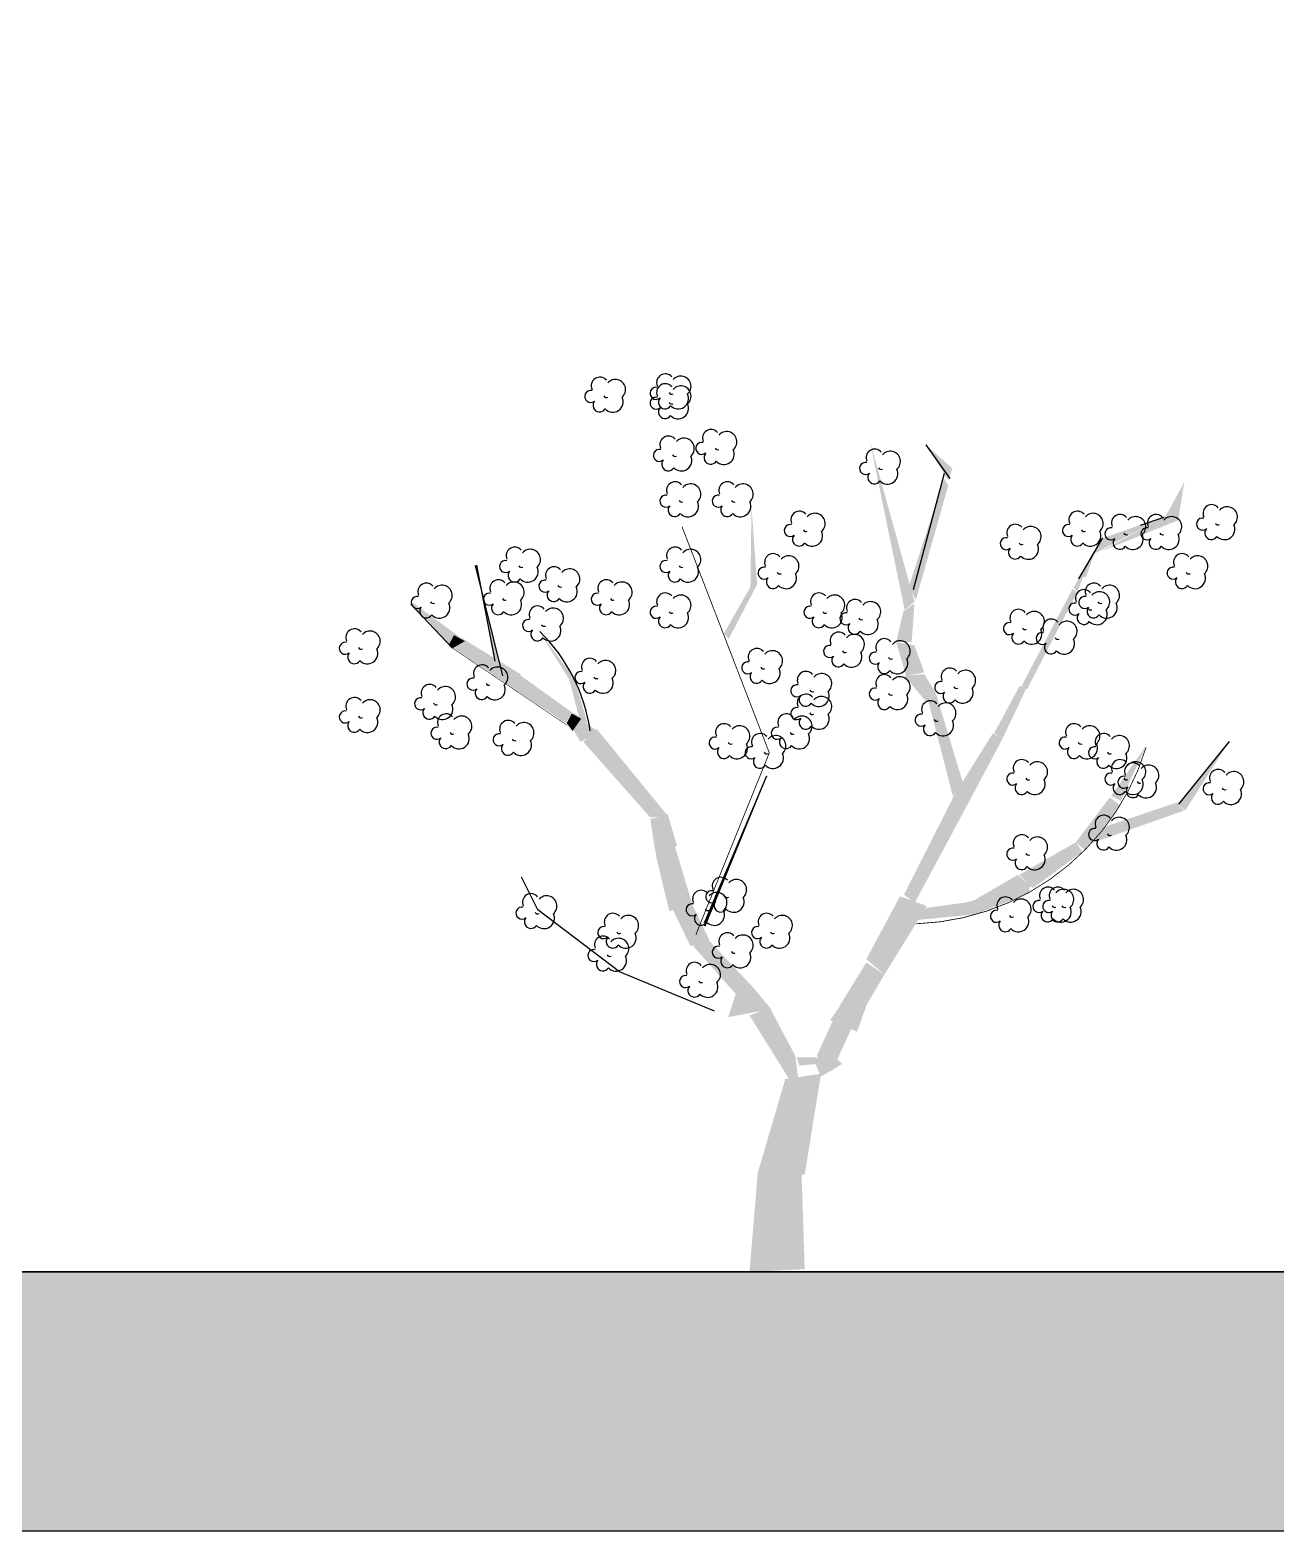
# Model space of a CAD drawing. Header units: millimetres. Extents: x 87938 to 265635, y 330093 to 434310.
# Drawn here: x 141173 to 153601, y 330093 to 345064 of the extents above; entities that cross this region are included whole.
import ezdxf

# ---------------------------------------------------------------- set-up
doc = ezdxf.new("R2010")
doc.units = ezdxf.units.MM
doc.layers.add('www.cad-blocks.net', color=7, linetype='Continuous')
doc.styles.get("Standard").update_dxf_attribs({"font": 'arial.ttf'})

# ---------------------------------------------------------------- blocks, each defined once
blk = doc.blocks.new('A$C68AA6D21')
for p, q in [((5848, 8250), (6086, 7913)), ((6030, 7963), (5721, 6803)), ((7988, 7447), (8226, 7529)), ((7373, 6914), (7612, 7323)), ((1630, 5946), (1355, 7046)), ((1367, 7048), (1549, 6091)), ((1126, 6221), (713, 6661)), ((8875, 5291), (8368, 4666))]:
    blk.add_line(p, q)
for points, const_width in [([(3554, 3362), (4287, 5177), (3417, 7431)], 8), ([(2271, 5452), (1126, 6221)], 4.8)]:
    blk.add_lwpolyline(points, dxfattribs=dict(const_width=const_width))
at = {"const_width": 8}
blk.add_lwpolyline([(5754, 3472, 0.320518), (8045, 5231, 0.320518)], format="xyb", dxfattribs=at)
at = {"linetype": 'Continuous'}
blk.add_lwpolyline([(3641, 3449, 20.8, 0, 0), (4294, 5014, 0, 0, 0)], format="xyseb", dxfattribs=at)
for points in [[(3641, 3481), (4261, 4949)], [(3739, 2601), (2793, 2992), (1977, 3612), (1814, 3938)]]:
    blk.add_lwpolyline(points, dxfattribs=at)
for centre, radius, start, end in [((2597, 8838), 85.8, 40.162, 204.7365), ((2752, 8800), 102, 311.2591, 138.7893), ((3249, 8871), 85.8, 40.162, 204.7365), ((3249, 8773), 85.8, 40.162, 204.7365), ((3404, 8833), 102, 311.2591, 138.7893), ((3404, 8735), 102, 311.2591, 138.7893), ((2506, 8731), 60.1, 77.4632, 310.6321), ((2594, 8642), 65.4, 138.7806, 327.5261), ((2662, 8750), 29.2, 206.6039, 296.5553), ((2725, 8678), 104, 223.4114, 25.9336), ((3158, 8763), 60.1, 77.4632, 310.6321), ((3158, 8665), 60.1, 77.4632, 310.6321), ((3247, 8674), 65.4, 138.7806, 327.5261), ((3315, 8783), 29.2, 206.6039, 296.5553), ((3378, 8711), 104, 223.4114, 25.9336), ((3247, 8577), 65.4, 138.7806, 327.5261), ((3315, 8685), 29.2, 206.6039, 296.5553), ((3378, 8613), 104, 223.4114, 25.9336), ((3706, 8317), 85.8, 40.162, 204.7365), ((3282, 8251), 85.8, 40.162, 204.7365), ((3437, 8214), 102, 311.2591, 138.7893), ((3613, 8214), 60.1, 77.4632, 310.6321), ((3861, 8279), 102, 311.2591, 138.7893), ((3191, 8144), 60.1, 77.4632, 310.6321), ((3279, 8055), 65.4, 138.7806, 327.5261), ((3347, 8163), 29.2, 206.6039, 296.5553), ((3410, 8092), 104, 223.4114, 25.9336), ((3703, 8120), 65.4, 138.7806, 327.5261), ((3772, 8229), 29.2, 206.6039, 296.5553), ((3834, 8157), 104, 223.4114, 25.9336), ((5338, 8121), 85.8, 40.162, 204.7365), ((5493, 8083), 102, 311.2591, 138.7893), ((5247, 8013), 60.1, 77.4632, 310.6321), ((5335, 7925), 65.4, 138.7806, 327.5261), ((5403, 8033), 29.2, 206.6039, 296.5553), ((5466, 7961), 104, 223.4114, 25.9336), ((3347, 7795), 85.8, 40.162, 204.7365), ((3502, 7757), 102, 311.2591, 138.7893), ((3869, 7795), 85.8, 40.162, 204.7365), ((4024, 7757), 102, 311.2591, 138.7893), ((3256, 7687), 60.1, 77.4632, 310.6321), ((3344, 7599), 65.4, 138.7806, 327.5261), ((3413, 7707), 29.2, 206.6039, 296.5553), ((3476, 7635), 104, 223.4114, 25.9336), ((3778, 7687), 60.1, 77.4632, 310.6321), ((3867, 7599), 65.4, 138.7806, 327.5261), ((3935, 7707), 29.2, 206.6039, 296.5553), ((3998, 7635), 104, 223.4114, 25.9336), ((8699, 7567), 85.8, 40.162, 204.7365), ((4587, 7501), 85.8, 40.162, 204.7365), ((4742, 7464), 102, 311.2591, 138.7893), ((7361, 7501), 85.8, 40.162, 204.7365), ((7516, 7464), 102, 311.2591, 138.7893), ((7785, 7469), 85.8, 40.162, 204.7365), ((7940, 7431), 102, 311.2591, 138.7893), ((8144, 7469), 85.8, 40.162, 204.7365), ((8299, 7431), 102, 311.2591, 138.7893), ((8608, 7459), 60.1, 77.4632, 310.6321), ((8854, 7529), 102, 311.2591, 138.7893), ((4496, 7394), 60.1, 77.4632, 310.6321), ((4584, 7305), 65.4, 138.7806, 327.5261), ((4653, 7413), 29.2, 206.6039, 296.5553), ((4715, 7342), 104, 223.4114, 25.9336), ((6741, 7371), 85.8, 40.162, 204.7365), ((6896, 7333), 102, 311.2591, 138.7893), ((7270, 7394), 60.1, 77.4632, 310.6321), ((7358, 7305), 65.4, 138.7806, 327.5261), ((7426, 7413), 29.2, 206.6039, 296.5553), ((7489, 7342), 104, 223.4114, 25.9336), ((7694, 7361), 60.1, 77.4632, 310.6321), ((7850, 7381), 29.2, 206.6039, 296.5553), ((7913, 7309), 104, 223.4114, 25.9336), ((8053, 7361), 60.1, 77.4632, 310.6321), ((8209, 7381), 29.2, 206.6039, 296.5553), ((8272, 7309), 104, 223.4114, 25.9336), ((8696, 7370), 65.4, 138.7806, 327.5261), ((8764, 7479), 29.2, 206.6039, 296.5553), ((8827, 7407), 104, 223.4114, 25.9336), ((1748, 7143), 85.8, 40.162, 204.7365), ((1903, 7105), 102, 311.2591, 138.7893), ((3347, 7143), 85.8, 40.162, 204.7365), ((3502, 7105), 102, 311.2591, 138.7893), ((6650, 7263), 60.1, 77.4632, 310.6321), ((6738, 7175), 65.4, 138.7806, 327.5261), ((6806, 7283), 29.2, 206.6039, 296.5553), ((6869, 7211), 104, 223.4114, 25.9336), ((7782, 7272), 65.4, 138.7806, 327.5261), ((8141, 7272), 65.4, 138.7806, 327.5261), ((1657, 7035), 60.1, 77.4632, 310.6321), ((1814, 7055), 29.2, 206.6039, 296.5553), ((3256, 7035), 60.1, 77.4632, 310.6321), ((3413, 7055), 29.2, 206.6039, 296.5553), ((4326, 7078), 85.8, 40.162, 204.7365), ((4481, 7040), 102, 311.2591, 138.7893), ((8405, 7078), 85.8, 40.162, 204.7365), ((8560, 7040), 102, 311.2591, 138.7893), ((1585, 6817), 85.8, 40.162, 204.7365), ((1746, 6946), 65.4, 138.7806, 327.5261), ((1877, 6983), 104, 223.4114, 25.9336), ((2049, 6840), 60.1, 77.4632, 310.6321), ((2140, 6947), 85.8, 40.162, 204.7365), ((2295, 6910), 102, 311.2591, 138.7893), ((2662, 6817), 85.8, 40.162, 204.7365), ((3344, 6946), 65.4, 138.7806, 327.5261), ((3476, 6983), 104, 223.4114, 25.9336), ((4235, 6970), 60.1, 77.4632, 310.6321), ((4323, 6881), 65.4, 138.7806, 327.5261), ((4392, 6990), 29.2, 206.6039, 296.5553), ((4454, 6918), 104, 223.4114, 25.9336), ((8314, 6970), 60.1, 77.4632, 310.6321), ((8402, 6881), 65.4, 138.7806, 327.5261), ((8470, 6990), 29.2, 206.6039, 296.5553), ((8533, 6918), 104, 223.4114, 25.9336), ((867, 6784), 85.8, 40.162, 204.7365), ((1022, 6747), 102, 311.2591, 138.7893), ((1494, 6709), 60.1, 77.4632, 310.6321), ((1740, 6779), 102, 311.2591, 138.7893), ((2137, 6751), 65.4, 138.7806, 327.5261), ((2205, 6859), 29.2, 206.6039, 296.5553), ((2268, 6787), 104, 223.4114, 25.9336), ((2571, 6709), 60.1, 77.4632, 310.6321), ((2817, 6779), 102, 311.2591, 138.7893), ((3249, 6686), 85.8, 40.162, 204.7365), ((3404, 6649), 102, 311.2591, 138.7893), ((4783, 6686), 85.8, 40.162, 204.7365), ((4938, 6649), 102, 311.2591, 138.7893), ((7426, 6719), 85.8, 40.162, 204.7365), ((7524, 6784), 85.8, 40.162, 204.7365), ((7581, 6681), 102, 311.2591, 138.7893), ((7679, 6747), 102, 311.2591, 138.7893), ((776, 6677), 60.1, 77.4632, 310.6321), ((865, 6588), 65.4, 138.7806, 327.5261), ((933, 6696), 29.2, 206.6039, 296.5553), ((996, 6624), 104, 223.4114, 25.9336), ((1582, 6620), 65.4, 138.7806, 327.5261), ((1651, 6729), 29.2, 206.6039, 296.5553), ((1713, 6657), 104, 223.4114, 25.9336), ((1977, 6556), 85.8, 40.162, 204.7365), ((2132, 6518), 102, 311.2591, 138.7893), ((2659, 6620), 65.4, 138.7806, 327.5261), ((2728, 6729), 29.2, 206.6039, 296.5553), ((2790, 6657), 104, 223.4114, 25.9336), ((3158, 6579), 60.1, 77.4632, 310.6321), ((4692, 6579), 60.1, 77.4632, 310.6321), ((5142, 6621), 85.8, 40.162, 204.7365), ((5297, 6583), 102, 311.2591, 138.7893), ((6773, 6523), 85.8, 40.162, 204.7365), ((6929, 6486), 102, 311.2591, 138.7893), ((7335, 6611), 60.1, 77.4632, 310.6321), ((7433, 6677), 60.1, 77.4632, 310.6321), ((7521, 6588), 65.4, 138.7806, 327.5261), ((7492, 6631), 29.2, 206.6039, 296.5553), ((7554, 6559), 104, 223.4114, 25.9336), ((7589, 6696), 29.2, 206.6039, 296.5553), ((7652, 6624), 104, 223.4114, 25.9336), ((1886, 6448), 60.1, 77.4632, 310.6321), ((2042, 6468), 29.2, 206.6039, 296.5553), ((2105, 6396), 104, 223.4114, 25.9336), ((3247, 6490), 65.4, 138.7806, 327.5261), ((3315, 6598), 29.2, 206.6039, 296.5553), ((3378, 6527), 104, 223.4114, 25.9336), ((4780, 6490), 65.4, 138.7806, 327.5261), ((4848, 6598), 29.2, 206.6039, 296.5553), ((4911, 6527), 104, 223.4114, 25.9336), ((5051, 6514), 60.1, 77.4632, 310.6321), ((5139, 6425), 65.4, 138.7806, 327.5261), ((5207, 6533), 29.2, 206.6039, 296.5553), ((5270, 6461), 104, 223.4114, 25.9336), ((6682, 6416), 60.1, 77.4632, 310.6321), ((7100, 6426), 85.8, 40.162, 204.7365), ((7255, 6388), 102, 311.2591, 138.7893), ((7423, 6523), 65.4, 138.7806, 327.5261), ((149, 6328), 85.8, 40.162, 204.7365), ((305, 6290), 102, 311.2591, 138.7893), ((1974, 6360), 65.4, 138.7806, 327.5261), ((4979, 6295), 85.8, 40.162, 204.7365), ((5134, 6257), 102, 311.2591, 138.7893), ((5435, 6230), 85.8, 40.162, 204.7365), ((5591, 6192), 102, 311.2591, 138.7893), ((6771, 6327), 65.4, 138.7806, 327.5261), ((6839, 6435), 29.2, 206.6039, 296.5553), ((6902, 6364), 104, 223.4114, 25.9336), ((7009, 6318), 60.1, 77.4632, 310.6321), ((7165, 6338), 29.2, 206.6039, 296.5553), ((7228, 6266), 104, 223.4114, 25.9336), ((58, 6220), 60.1, 77.4632, 310.6321), ((147, 6131), 65.4, 138.7806, 327.5261), ((215, 6240), 29.2, 206.6039, 296.5553), ((278, 6168), 104, 223.4114, 25.9336), ((4163, 6132), 85.8, 40.162, 204.7365), ((4318, 6094), 102, 311.2591, 138.7893), ((4888, 6188), 60.1, 77.4632, 310.6321), ((4976, 6099), 65.4, 138.7806, 327.5261), ((5044, 6207), 29.2, 206.6039, 296.5553), ((5107, 6135), 104, 223.4114, 25.9336), ((5344, 6122), 60.1, 77.4632, 310.6321), ((7097, 6229), 65.4, 138.7806, 327.5261), ((1422, 5969), 85.8, 40.162, 204.7365), ((1577, 5931), 102, 311.2591, 138.7893), ((2499, 6034), 85.8, 40.162, 204.7365), ((2654, 5997), 102, 311.2591, 138.7893), ((4072, 6025), 60.1, 77.4632, 310.6321), ((4229, 6044), 29.2, 206.6039, 296.5553), ((4291, 5972), 104, 223.4114, 25.9336), ((4652, 5904), 85.8, 40.162, 204.7365), ((5433, 6034), 65.4, 138.7806, 327.5261), ((5501, 6142), 29.2, 206.6039, 296.5553), ((5564, 6070), 104, 223.4114, 25.9336), ((6088, 5937), 85.8, 40.162, 204.7365), ((6243, 5899), 102, 311.2591, 138.7893), ((900, 5774), 85.8, 40.162, 204.7365), ((1331, 5862), 60.1, 77.4632, 310.6321), ((1488, 5881), 29.2, 206.6039, 296.5553), ((1550, 5809), 104, 223.4114, 25.9336), ((2408, 5927), 60.1, 77.4632, 310.6321), ((2496, 5838), 65.4, 138.7806, 327.5261), ((2564, 5946), 29.2, 206.6039, 296.5553), ((2627, 5875), 104, 223.4114, 25.9336), ((4160, 5936), 65.4, 138.7806, 327.5261), ((4561, 5796), 60.1, 77.4632, 310.6321), ((4808, 5866), 102, 311.2591, 138.7893), ((5435, 5871), 85.8, 40.162, 204.7365), ((5591, 5834), 102, 311.2591, 138.7893), ((5997, 5829), 60.1, 77.4632, 310.6321), ((149, 5643), 85.8, 40.162, 204.7365), ((305, 5605), 102, 311.2591, 138.7893), ((809, 5666), 60.1, 77.4632, 310.6321), ((1055, 5736), 102, 311.2591, 138.7893), ((1419, 5773), 65.4, 138.7806, 327.5261), ((4652, 5676), 85.8, 40.162, 204.7365), ((4650, 5708), 65.4, 138.7806, 327.5261), ((4718, 5816), 29.2, 206.6039, 296.5553), ((4781, 5744), 104, 223.4114, 25.9336), ((4808, 5638), 102, 311.2591, 138.7893), ((5344, 5764), 60.1, 77.4632, 310.6321), ((5433, 5675), 65.4, 138.7806, 327.5261), ((5501, 5783), 29.2, 206.6039, 296.5553), ((5564, 5712), 104, 223.4114, 25.9336), ((5892, 5611), 85.8, 40.162, 204.7365), ((6085, 5740), 65.4, 138.7806, 327.5261), ((6154, 5849), 29.2, 206.6039, 296.5553), ((6216, 5777), 104, 223.4114, 25.9336), ((58, 5535), 60.1, 77.4632, 310.6321), ((215, 5555), 29.2, 206.6039, 296.5553), ((897, 5577), 65.4, 138.7806, 327.5261), ((965, 5685), 29.2, 206.6039, 296.5553), ((1028, 5614), 104, 223.4114, 25.9336), ((1063, 5480), 85.8, 40.162, 204.7365), ((1218, 5442), 102, 311.2591, 138.7893), ((4457, 5480), 85.8, 40.162, 204.7365), ((4561, 5568), 60.1, 77.4632, 310.6321), ((4612, 5442), 102, 311.2591, 138.7893), ((4718, 5588), 29.2, 206.6039, 296.5553), ((4781, 5516), 104, 223.4114, 25.9336), ((5801, 5503), 60.1, 77.4632, 310.6321), ((6047, 5573), 102, 311.2591, 138.7893), ((147, 5447), 65.4, 138.7806, 327.5261), ((278, 5483), 104, 223.4114, 25.9336), ((972, 5372), 60.1, 77.4632, 310.6321), ((1683, 5415), 85.8, 40.162, 204.7365), ((1838, 5377), 102, 311.2591, 138.7893), ((3837, 5382), 85.8, 40.162, 204.7365), ((3992, 5345), 102, 311.2591, 138.7893), ((4366, 5372), 60.1, 77.4632, 310.6321), ((4650, 5479), 65.4, 138.7806, 327.5261), ((5890, 5414), 65.4, 138.7806, 327.5261), ((5958, 5522), 29.2, 206.6039, 296.5553), ((6021, 5451), 104, 223.4114, 25.9336), ((7328, 5382), 85.8, 40.162, 204.7365), ((7483, 5345), 102, 311.2591, 138.7893), ((1060, 5284), 65.4, 138.7806, 327.5261), ((1129, 5392), 29.2, 206.6039, 296.5553), ((1191, 5320), 104, 223.4114, 25.9336), ((1592, 5307), 60.1, 77.4632, 310.6321), ((1680, 5219), 65.4, 138.7806, 327.5261), ((1749, 5327), 29.2, 206.6039, 296.5553), ((1811, 5255), 104, 223.4114, 25.9336), ((3746, 5275), 60.1, 77.4632, 310.6321), ((3902, 5294), 29.2, 206.6039, 296.5553), ((3965, 5222), 104, 223.4114, 25.9336), ((4196, 5284), 85.8, 40.162, 204.7365), ((4351, 5247), 102, 311.2591, 138.7893), ((4454, 5284), 65.4, 138.7806, 327.5261), ((4522, 5392), 29.2, 206.6039, 296.5553), ((4585, 5320), 104, 223.4114, 25.9336), ((7237, 5275), 60.1, 77.4632, 310.6321), ((7394, 5294), 29.2, 206.6039, 296.5553), ((7456, 5222), 104, 223.4114, 25.9336), ((7622, 5284), 85.8, 40.162, 204.7365), ((7777, 5247), 102, 311.2591, 138.7893), ((3834, 5186), 65.4, 138.7806, 327.5261), ((4105, 5177), 60.1, 77.4632, 310.6321), ((4193, 5088), 65.4, 138.7806, 327.5261), ((4261, 5196), 29.2, 206.6039, 296.5553), ((4324, 5125), 104, 223.4114, 25.9336), ((6806, 5024), 85.8, 40.162, 204.7365), ((7325, 5186), 65.4, 138.7806, 327.5261), ((7531, 5177), 60.1, 77.4632, 310.6321), ((7619, 5088), 65.4, 138.7806, 327.5261), ((7687, 5196), 29.2, 206.6039, 296.5553), ((7750, 5125), 104, 223.4114, 25.9336), ((7785, 5024), 85.8, 40.162, 204.7365), ((6715, 4916), 60.1, 77.4632, 310.6321), ((6961, 4986), 102, 311.2591, 138.7893), ((7694, 4916), 60.1, 77.4632, 310.6321), ((7824, 4883), 60.1, 77.4632, 310.6321), ((7915, 4991), 85.8, 40.162, 204.7365), ((7940, 4986), 102, 311.2591, 138.7893), ((8071, 4953), 102, 311.2591, 138.7893), ((8764, 4926), 85.8, 40.162, 204.7365), ((8919, 4888), 102, 311.2591, 138.7893), ((6803, 4827), 65.4, 138.7806, 327.5261), ((6872, 4936), 29.2, 206.6039, 296.5553), ((6934, 4864), 104, 223.4114, 25.9336), ((7782, 4827), 65.4, 138.7806, 327.5261), ((7850, 4936), 29.2, 206.6039, 296.5553), ((7913, 4864), 104, 223.4114, 25.9336), ((7913, 4795), 65.4, 138.7806, 327.5261), ((7981, 4903), 29.2, 206.6039, 296.5553), ((8044, 4831), 104, 223.4114, 25.9336), ((8673, 4818), 60.1, 77.4632, 310.6321), ((8829, 4838), 29.2, 206.6039, 296.5553), ((8892, 4766), 104, 223.4114, 25.9336), ((8761, 4729), 65.4, 138.7806, 327.5261), ((7622, 4469), 85.8, 40.162, 204.7365), ((7777, 4432), 102, 311.2591, 138.7893), ((6806, 4274), 85.8, 40.162, 204.7365), ((7531, 4362), 60.1, 77.4632, 310.6321), ((7687, 4381), 29.2, 206.6039, 296.5553), ((7750, 4310), 104, 223.4114, 25.9336), ((6715, 4166), 60.1, 77.4632, 310.6321), ((6961, 4236), 102, 311.2591, 138.7893), ((7619, 4273), 65.4, 138.7806, 327.5261), ((6803, 4077), 65.4, 138.7806, 327.5261), ((6872, 4186), 29.2, 206.6039, 296.5553), ((6934, 4114), 104, 223.4114, 25.9336), ((3804, 3850), 85.8, 40.162, 204.7365), ((3959, 3812), 102, 311.2591, 138.7893), ((1911, 3687), 85.8, 40.162, 204.7365), ((2067, 3649), 102, 311.2591, 138.7893), ((3608, 3720), 85.8, 40.162, 204.7365), ((3713, 3742), 60.1, 77.4632, 310.6321), ((3763, 3682), 102, 311.2591, 138.7893), ((3870, 3762), 29.2, 206.6039, 296.5553), ((7067, 3752), 85.8, 40.162, 204.7365), ((7165, 3752), 85.8, 40.162, 204.7365), ((7222, 3714), 102, 311.2591, 138.7893), ((7320, 3714), 102, 311.2591, 138.7893), ((1820, 3579), 60.1, 77.4632, 310.6321), ((3517, 3612), 60.1, 77.4632, 310.6321), ((3674, 3632), 29.2, 206.6039, 296.5553), ((3737, 3560), 104, 223.4114, 25.9336), ((3801, 3654), 65.4, 138.7806, 327.5261), ((3932, 3690), 104, 223.4114, 25.9336), ((6552, 3547), 60.1, 77.4632, 310.6321), ((6643, 3654), 85.8, 40.162, 204.7365), ((6798, 3617), 102, 311.2591, 138.7893), ((6976, 3645), 60.1, 77.4632, 310.6321), ((7064, 3556), 65.4, 138.7806, 327.5261), ((7074, 3645), 60.1, 77.4632, 310.6321), ((7162, 3556), 65.4, 138.7806, 327.5261), ((7133, 3664), 29.2, 206.6039, 296.5553), ((7195, 3592), 104, 223.4114, 25.9336), ((7231, 3664), 29.2, 206.6039, 296.5553), ((7293, 3592), 104, 223.4114, 25.9336), ((1909, 3491), 65.4, 138.7806, 327.5261), ((1977, 3599), 29.2, 206.6039, 296.5553), ((2040, 3527), 104, 223.4114, 25.9336), ((2636, 3384), 60.1, 77.4632, 310.6321), ((2727, 3491), 85.8, 40.162, 204.7365), ((2882, 3454), 102, 311.2591, 138.7893), ((3606, 3523), 65.4, 138.7806, 327.5261), ((4170, 3384), 60.1, 77.4632, 310.6321), ((4261, 3491), 85.8, 40.162, 204.7365), ((4416, 3454), 102, 311.2591, 138.7893), ((6640, 3458), 65.4, 138.7806, 327.5261), ((6708, 3566), 29.2, 206.6039, 296.5553), ((6771, 3495), 104, 223.4114, 25.9336), ((2629, 3263), 85.8, 40.162, 204.7365), ((2725, 3295), 65.4, 138.7806, 327.5261), ((2784, 3225), 102, 311.2591, 138.7893), ((2793, 3403), 29.2, 206.6039, 296.5553), ((2856, 3332), 104, 223.4114, 25.9336), ((3869, 3296), 85.8, 40.162, 204.7365), ((4024, 3258), 102, 311.2591, 138.7893), ((4258, 3295), 65.4, 138.7806, 327.5261), ((4326, 3403), 29.2, 206.6039, 296.5553), ((4389, 3332), 104, 223.4114, 25.9336), ((2538, 3155), 60.1, 77.4632, 310.6321), ((2695, 3175), 29.2, 206.6039, 296.5553), ((2758, 3103), 104, 223.4114, 25.9336), ((3778, 3188), 60.1, 77.4632, 310.6321), ((3935, 3208), 29.2, 206.6039, 296.5553), ((3998, 3136), 104, 223.4114, 25.9336), ((2627, 3067), 65.4, 138.7806, 327.5261), ((3543, 3002), 85.8, 40.162, 204.7365), ((3698, 2965), 102, 311.2591, 138.7893), ((3867, 3099), 65.4, 138.7806, 327.5261), ((3452, 2895), 60.1, 77.4632, 310.6321), ((3540, 2806), 65.4, 138.7806, 327.5261), ((3609, 2914), 29.2, 206.6039, 296.5553), ((3671, 2842), 104, 223.4114, 25.9336)]:
    blk.add_arc(centre, radius, start, end, dxfattribs=at)
blk.add_arc((803, 5155), 1715, 8.116, 45.8826)
for points in [[(5637, 6601), (5735, 6685), (5287, 8299)], [(5848, 8250), (6072, 7896), (6113, 8014)], [(5679, 6836), (5749, 6702), (6030, 7913), (6072, 7845)], [(8246, 7548), (8369, 7514), (8426, 7877)], [(4099, 6833), (4165, 6856), (4109, 7638)], [(7623, 7321), (8227, 7537), (7528, 7162)], [(8379, 7502), (8246, 7548), (7595, 7185)], [(7321, 6823), (7358, 6788), (7519, 7173)], [(7528, 7162), (7443, 6924), (7396, 6947)], [(1543, 6122), (1592, 6102), (1430, 6756)], [(3835, 6369), (3882, 6312), (4099, 6833), (4165, 6856)], [(6806, 5849), (6856, 5809), (7311, 6811), (7358, 6777)], [(932, 6426), (719, 6662), (744, 6672)], [(744, 6665), (1106, 6230), (1208, 6325)], [(5623, 6584), (5735, 6669), (5553, 6281), (5707, 6281)], [(1092, 6256), (1128, 6221), (1142, 6351), (1251, 6291)], [(1135, 6221), (1215, 6325), (1730, 5821), (1809, 5960)], [(1995, 6382), (2291, 5909), (2338, 5927)], [(5553, 6281), (5735, 6248), (5651, 5945), (5833, 5979)], [(1730, 5821), (1802, 5952), (2258, 5474), (2324, 5577)], [(2291, 5909), (2343, 5921), (2389, 5534), (2473, 5472)], [(5637, 5945), (5833, 5962), (5861, 5676), (5946, 5777)], [(6783, 5843), (6856, 5832), (6527, 5368), (6615, 5322)], [(5875, 5686), (5946, 5777), (6116, 4750), (6226, 4852)], [(2324, 5395), (2411, 5517), (2266, 5474), (2317, 5569)], [(2284, 5480), (2338, 5577), (2405, 5287), (2579, 5384)], [(2431, 5287), (2565, 5416), (3100, 4532), (3274, 4549)], [(6514, 5368), (6615, 5322), (6112, 4725), (6273, 4678)], [(8052, 5258), (7696, 4748), (7793, 4699)], [(8875, 5291), (8436, 4601), (8368, 4666)], [(6139, 4767), (6273, 4678), (5630, 3762), (5737, 3679)], [(7682, 4732), (7793, 4650), (7344, 4285), (7436, 4206)], [(7491, 4272), (7573, 4420), (8423, 4601), (8354, 4682)], [(3100, 4516), (3274, 4565), (3141, 4243), (3368, 4243)], [(3141, 4243), (3341, 4259), (3288, 3601), (3529, 3632)], [(6779, 3960), (6916, 3827), (7344, 4285), (7409, 4190)], [(3288, 3601), (3529, 3632), (3154, 4163), (3221, 3890)], [(3154, 4163), (3221, 3890), (3234, 4147), (3341, 3922)], [(6765, 3960), (6902, 3845), (6313, 3696), (6340, 3597)], [(5590, 3746), (5858, 3649), (5255, 3119), (5435, 2965)], [(6340, 3565), (6888, 3779), (6189, 3664), (6874, 3877)], [(3315, 3632), (3502, 3697), (3502, 3247), (3689, 3311)], [(5861, 3631), (6327, 3696), (5655, 3499), (6327, 3565)], [(3529, 3247), (3649, 3344), (3952, 2773), (4117, 2846)], [(5255, 3086), (5435, 2965), (4988, 2653), (5160, 2498)], [(3952, 2773), (4105, 2862), (3877, 2541), (4305, 2621)], [(5068, 2765), (5255, 2653), (4894, 2509), (5162, 2396)], [(4291, 2637), (4546, 2155), (4091, 2556), (4600, 1737)], [(4974, 2621), (5188, 2608), (4760, 2155), (4913, 2004)], [(4560, 2139), (4760, 2139), (4586, 2059), (4774, 2074)], [(4734, 2107), (4867, 2204), (4800, 1946), (5015, 2074)], [(4446, 1922), (4803, 1977), (4172, 988), (4640, 970)], [(4172, 988), (4605, 1092), (4089, 0), (4640, 26)]]:
    blk.add_solid(points)
at = {"width": 0.8, "flags": 9}
for tag in ['YSIZE', 'XSIZE']:
    blk.add_attdef(tag, (4194, 2), '', height=0.8, dxfattribs=at)
blk = doc.blocks.new('format')
at = {"layer": 'www.cad-blocks.net', "true_color": 0x546d8e}
h = blk.add_hatch(color=155, dxfattribs=at)
h.set_gradient(color1=(68, 68, 68), color2=(84, 109, 142), tint=1)
h.paths.add_polyline_path([(102854, 332677), (102854, 330093), (265635, 330093), (265635, 332677)])
at = {"layer": 'www.cad-blocks.net', "color": 155, "true_color": 0x546d8e}
for p, q in [((102854, 332677), (265635, 332677)), ((102854, 332677), (265635, 332677)), ((102854, 332677), (265635, 332677)), ((102854, 330093), (265635, 330093))]:
    blk.add_line(p, q, dxfattribs=at)
blk.add_lwpolyline([(102854, 430118), (265635, 430118), (265635, 332677), (102854, 332677)], close=True, dxfattribs=at)

msp = doc.modelspace()

# ---------------------------------------------------------------- block references
msp.add_blockref('A$C68AA6D21', (144260, 332677))
at = {"layer": 'www.cad-blocks.net'}
msp.add_blockref('format', (0, 0), dxfattribs=at)

doc.saveas('drawing.dxf')
